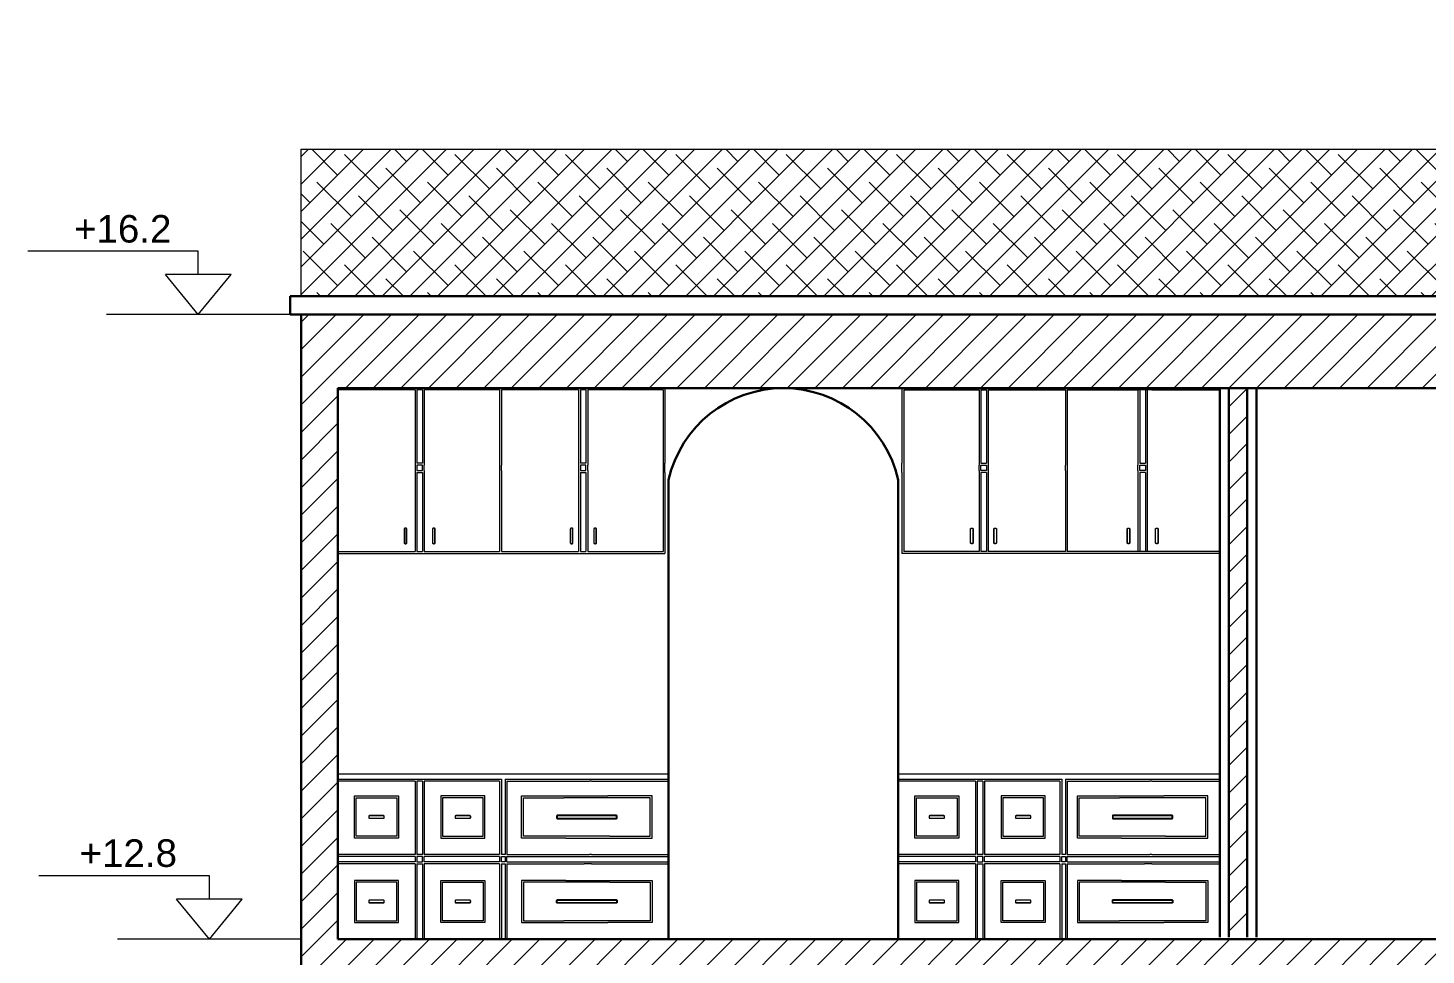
# Model space of a CAD drawing. Header units: inches. Extents: x 31 to 62.3, y 33.7 to 54.4.
# Drawn here: x 32.57 to 40.18, y 48.05 to 53.09 of the extents above; entities that cross this region are included whole.
import ezdxf

# ---------------------------------------------------------------- set-up
doc = ezdxf.new("R2010")
doc.units = ezdxf.units.IN
doc.header["$LTSCALE"] = 0.9
doc.header["$MEASUREMENT"] = 0
doc.styles.get("Standard").update_dxf_attribs({"font": 'arial.ttf'})

msp = doc.modelspace()

# ---------------------------------------------------------------- hatches: boundary and pattern name
at = {"lineweight": 9, "true_color": 0xafd9aa}
h = msp.add_hatch(dxfattribs=at)
h.set_pattern_fill('ANSI38', color=9, scale=0.85)
h.paths.add_polyline_path([(42.21094, 52.4321), (34.06094, 52.4321), (34.06094, 51.6321), (42.21094, 51.6321)])
h.paths.add_polyline_path([(52.06094, 52.4321), (45.21094, 52.4321), (45.21094, 51.6321), (52.06094, 51.6321)])
h.paths.add_polyline_path([(46.05447, 52.37608), (46.05447, 53.09201), (45.74536, 53.09201), (45.74536, 52.37608)], flags=9)
at = {"lineweight": 9}
h = msp.add_hatch(dxfattribs=at)
h.set_pattern_fill('ANSI31', color=256, scale=0.85)
h.paths.add_polyline_path([(42.41094, 51.5321), (34.06094, 51.5321), (34.06094, 51.1221), (34.26094, 51.1221), (34.26094, 51.1321), (42.41094, 51.1321)])
h.paths.add_polyline_path([(42.41094, 48.1321), (34.26094, 48.1321), (34.06094, 48.1321), (34.06094, 47.7321), (34.26094, 47.7321), (42.41094, 47.7321)])
h.paths.add_polyline_path([(34.26094, 51.1221), (34.06094, 51.1221), (34.06094, 48.1321), (34.26094, 48.1321)])
h.paths.add_polyline_path([(34.26094, 47.7321), (34.06094, 47.7321), (34.06094, 44.7321), (34.26094, 44.7321)])
h.paths.add_polyline_path([(42.41094, 44.7321), (34.26094, 44.7321), (34.06094, 44.7321), (34.06094, 44.3321), (34.26094, 44.3321), (35.15094, 44.3321), (42.41094, 44.3321)])
h.paths.add_polyline_path([(34.26094, 44.3321), (34.06094, 44.3321), (34.06094, 41.33201), (34.26094, 41.33201)])
h.paths.add_polyline_path([(42.21094, 41.3321), (34.26094, 41.3321), (34.26094, 41.33201), (34.06094, 41.33201), (34.06094, 40.9221), (34.26094, 40.9221), (34.26094, 40.9321), (42.21094, 40.9321)])
h.paths.add_polyline_path([(34.26094, 40.9221), (34.06094, 40.9221), (34.06094, 37.3321), (34.26094, 37.3321), (34.26094, 37.5321), (42.41094, 37.5321), (42.41094, 37.9321), (34.26094, 37.9321)])
h.paths.add_polyline_path([(42.41094, 40.9321), (42.21094, 40.9321), (42.21094, 37.9321), (42.41094, 37.9321)])
h.paths.add_polyline_path([(45.21094, 40.9321), (45.01094, 40.9321), (45.01094, 37.9321), (45.21094, 37.9321)])
h.paths.add_polyline_path([(45.21094, 44.3321), (45.01094, 44.3321), (45.01094, 41.3321), (45.21094, 41.3321)])
h.paths.add_polyline_path([(42.41094, 44.3321), (42.21094, 44.3321), (42.21094, 41.3321), (42.41094, 41.3321)])
h.paths.add_polyline_path([(45.21094, 47.7321), (45.01094, 47.7321), (45.01094, 44.7321), (45.21094, 44.7321)])
h.paths.add_polyline_path([(42.41094, 47.7321), (42.21094, 47.7321), (42.21094, 44.7321), (42.41094, 44.7321)])
h.paths.add_polyline_path([(45.21094, 51.1321), (45.01094, 51.1321), (45.01094, 48.1321), (45.21094, 48.1321)])
h.paths.add_polyline_path([(42.41094, 51.1321), (42.21094, 51.1321), (42.21094, 48.1321), (42.41094, 48.1321)])
h = msp.add_hatch(dxfattribs=at)
h.set_pattern_fill('ANSI31', color=256, scale=0.85)
h.set_pattern_definition([(45, (0, 6.81), (-0.0751301, 0.0751301), [])])
h.paths.add_polyline_path([(39.21094, 51.1421), (39.11094, 51.1421), (39.11094, 48.1421), (39.21094, 48.1421)])

# ---------------------------------------------------------------- linework, layer by layer
for p, q in [((34.06094, 51.6321), (34.06094, 52.4321)), ((34.06094, 52.4321), (42.21441, 52.4321)), ((33.50094, 51.8761), (32.57362, 51.8761)), ((33.50094, 51.75034), (33.50094, 51.8761)), ((33.50094, 51.5321), (33.32225, 51.75034)), ((33.67963, 51.75034), (33.32225, 51.75034)), ((33.50094, 51.5321), (33.67963, 51.75034)), ((34.00094, 51.5321), (33.00094, 51.5321)), ((33.56094, 48.4761), (32.63362, 48.4761)), ((33.56094, 48.35034), (33.56094, 48.4761)), ((33.56094, 48.1321), (33.38225, 48.35034)), ((33.73963, 48.35034), (33.38225, 48.35034)), ((33.56094, 48.1321), (33.73963, 48.35034)), ((34.06094, 48.1321), (33.06094, 48.1321))]:
    msp.add_line(p, q, dxfattribs=at)
at = {"lineweight": 30}
for p, q in [((34.00094, 51.5321), (34.00094, 51.6321)), ((34.00094, 51.6321), (42.41094, 51.6321)), ((34.06094, 51.5321), (34.00094, 51.5321)), ((34.26094, 51.1321), (42.41094, 51.1321)), ((34.26094, 51.1321), (34.26094, 48.1321)), ((39.06094, 51.1321), (39.06094, 48.1421)), ((39.11094, 51.1321), (39.11094, 48.1421)), ((39.21094, 51.1321), (39.21094, 48.1421)), ((39.26094, 51.1321), (39.26094, 48.1421)), ((36.06094, 50.6321), (36.06094, 48.1321)), ((37.31094, 50.6321), (37.31094, 48.1321)), ((42.41094, 48.1321), (34.26094, 48.1321))]:
    msp.add_line(p, q, dxfattribs=at)
at = {"color": 32, "lineweight": 9, "true_color": 0xcd6928}
for p, q in [((34.68094, 51.1221), (34.26094, 51.1221)), ((34.68094, 51.1221), (34.68094, 50.72215)), ((34.72094, 51.1221), (34.69094, 51.1221)), ((34.69094, 51.1221), (34.69094, 50.72215)), ((34.72094, 51.1221), (34.72094, 50.72215)), ((35.14094, 51.1221), (34.73094, 51.1221)), ((34.73094, 51.1221), (34.73094, 50.72215)), ((35.14094, 51.1221), (35.14094, 50.72215)), ((35.15094, 51.1221), (35.15094, 50.72215)), ((35.57094, 51.1221), (35.15094, 51.1221)), ((35.57094, 51.1221), (35.57094, 50.72215)), ((35.61094, 51.1221), (35.58094, 51.1221)), ((35.58094, 51.1221), (35.58094, 50.72215)), ((35.61094, 51.1221), (35.61094, 50.72215)), ((36.03094, 51.1221), (35.62094, 51.1221)), ((35.62094, 51.1221), (35.62094, 50.72215)), ((36.03094, 51.1221), (36.03094, 50.72215)), ((36.04094, 51.1321), (36.04094, 50.72215)), ((37.33094, 51.1321), (37.33094, 50.72215)), ((37.34094, 51.1221), (37.75094, 51.1221)), ((37.34094, 51.1221), (37.34094, 50.72215)), ((37.75094, 51.1221), (37.75094, 50.72215)), ((37.76094, 51.1221), (37.79094, 51.1221)), ((37.76094, 51.1221), (37.76094, 50.72215)), ((37.79094, 51.1221), (37.79094, 50.72215)), ((37.80094, 51.1221), (38.22094, 51.1221)), ((37.80094, 51.1221), (37.80094, 50.72215)), ((38.22094, 51.1221), (38.22094, 50.72215)), ((38.23094, 51.1221), (38.61594, 51.1221)), ((38.23094, 51.1221), (38.23094, 50.72215)), ((38.61594, 51.1221), (38.61594, 50.72215)), ((38.69094, 51.1221), (38.61594, 51.1221)), ((38.62594, 51.1221), (38.62594, 50.72215)), ((38.65594, 51.1221), (38.65594, 50.72215)), ((38.66594, 51.1221), (38.66594, 50.72215)), ((38.69094, 51.1221), (39.06094, 51.1221)), ((34.68094, 50.72215), (34.68094, 50.71215)), ((34.73094, 50.72215), (34.73094, 50.71215)), ((35.14094, 50.72215), (35.14094, 50.71215)), ((35.15094, 50.72215), (35.15094, 50.71215)), ((35.15094, 50.68215), (35.15094, 50.71215)), ((35.57094, 50.72215), (35.57094, 50.71215)), ((35.62094, 50.72215), (35.62094, 50.71215)), ((36.03094, 50.72215), (36.03094, 50.71215)), ((36.04094, 50.67215), (36.04094, 50.72215)), ((37.33094, 50.67215), (37.33094, 50.72215)), ((37.34094, 50.72215), (37.34094, 50.71215)), ((37.75094, 50.72215), (37.75094, 50.71215)), ((37.80094, 50.72215), (37.80094, 50.71215)), ((38.22094, 50.72215), (38.22094, 50.71215)), ((38.22094, 50.68215), (38.22094, 50.71215)), ((38.23094, 50.72215), (38.23094, 50.71215)), ((38.61594, 50.72215), (38.61594, 50.71215)), ((38.66594, 50.72215), (38.66594, 50.71215)), ((34.68094, 50.68215), (34.68094, 50.67215)), ((34.68094, 50.67215), (34.68094, 50.26219)), ((34.69094, 50.67215), (34.69094, 50.26219)), ((34.72094, 50.67215), (34.72094, 50.26219)), ((34.73094, 50.68215), (34.73094, 50.67215)), ((34.73094, 50.67215), (34.73094, 50.26219)), ((35.14094, 50.68215), (35.14094, 50.67215)), ((35.14094, 50.67215), (35.14094, 50.26219)), ((35.15094, 50.68215), (35.15094, 50.67215)), ((35.15094, 50.67215), (35.15094, 50.26219)), ((35.57094, 50.68215), (35.57094, 50.67215)), ((35.57094, 50.67215), (35.57094, 50.26219)), ((35.58094, 50.67215), (35.58094, 50.26219)), ((35.61094, 50.67215), (35.61094, 50.26219)), ((35.62094, 50.68215), (35.62094, 50.67215)), ((35.62094, 50.67215), (35.62094, 50.26219)), ((36.03094, 50.68215), (36.03094, 50.67215)), ((36.03094, 50.67215), (36.03094, 50.26219)), ((36.04094, 50.67215), (36.04094, 50.26219)), ((37.33094, 50.67215), (37.33094, 50.26219)), ((37.34094, 50.68215), (37.34094, 50.67215)), ((37.34094, 50.67215), (37.34094, 50.26219)), ((37.75094, 50.68215), (37.75094, 50.67215)), ((37.75094, 50.67215), (37.75094, 50.26219)), ((37.76094, 50.67215), (37.76094, 50.26219)), ((37.79094, 50.67215), (37.79094, 50.26219)), ((37.80094, 50.68215), (37.80094, 50.67215)), ((37.80094, 50.67215), (37.80094, 50.26219)), ((38.22094, 50.68215), (38.22094, 50.67215)), ((38.22094, 50.67215), (38.22094, 50.26219)), ((38.23094, 50.68215), (38.23094, 50.67215)), ((38.23094, 50.67215), (38.23094, 50.26219)), ((38.61594, 50.68215), (38.61594, 50.67215)), ((38.61594, 50.67215), (38.61594, 50.26219)), ((38.62594, 50.67215), (38.62594, 50.26219)), ((38.65594, 50.67215), (38.65594, 50.26219)), ((38.66594, 50.68215), (38.66594, 50.67215)), ((38.66594, 50.67215), (38.66594, 50.26219)), ((34.26094, 50.2421), (34.68094, 50.2421)), ((34.26094, 50.2321), (34.92571, 50.2321)), ((34.68094, 50.26219), (34.68094, 50.2421)), ((34.69094, 50.26219), (34.69094, 50.2421)), ((34.69094, 50.2421), (34.72094, 50.2421)), ((34.72094, 50.26219), (34.72094, 50.2421)), ((34.73094, 50.26219), (34.73094, 50.2421)), ((34.73094, 50.2421), (35.14094, 50.2421)), ((34.92571, 50.2321), (35.15094, 50.2321)), ((35.14094, 50.26219), (35.14094, 50.2421)), ((35.15094, 50.26219), (35.15094, 50.2421)), ((35.15094, 50.2421), (35.57094, 50.2421)), ((35.15094, 50.2321), (35.81571, 50.2321)), ((35.57094, 50.26219), (35.57094, 50.2421)), ((35.58094, 50.26219), (35.58094, 50.2421)), ((35.58094, 50.2421), (35.61094, 50.2421)), ((35.61094, 50.26219), (35.61094, 50.2421)), ((35.62094, 50.26219), (35.62094, 50.2421)), ((35.62094, 50.2421), (36.03094, 50.2421)), ((35.81571, 50.2321), (36.04094, 50.2321)), ((36.03094, 50.26219), (36.03094, 50.2421)), ((36.04094, 50.26219), (36.04094, 50.2321)), ((37.33094, 50.26219), (37.33094, 50.2321)), ((37.55617, 50.2321), (37.33094, 50.2321)), ((37.34094, 50.26219), (37.34094, 50.2421)), ((37.75094, 50.2421), (37.34094, 50.2421)), ((38.22094, 50.2321), (37.55617, 50.2321)), ((37.75094, 50.26219), (37.75094, 50.2421)), ((37.76094, 50.26219), (37.76094, 50.2421)), ((37.79094, 50.2421), (37.76094, 50.2421)), ((37.79094, 50.26219), (37.79094, 50.2421)), ((37.80094, 50.26219), (37.80094, 50.2421)), ((38.22094, 50.2421), (37.80094, 50.2421)), ((38.22094, 50.26219), (38.22094, 50.2421)), ((38.44617, 50.2321), (38.22094, 50.2321)), ((38.23094, 50.26219), (38.23094, 50.2421)), ((38.61594, 50.2421), (38.23094, 50.2421)), ((39.06094, 50.2321), (38.44617, 50.2321)), ((38.61594, 50.26219), (38.61594, 50.2421)), ((38.69094, 50.2421), (38.61594, 50.2421)), ((38.62594, 50.26219), (38.62594, 50.2421)), ((38.65594, 50.26219), (38.65594, 50.2421)), ((38.66594, 50.26219), (38.66594, 50.2421)), ((39.06094, 50.2421), (38.69094, 50.2421)), ((34.26094, 49.03201), (36.06094, 49.03201)), ((37.31094, 49.03201), (39.06094, 49.03201)), ((34.26094, 49.00201), (35.15094, 49.00201)), ((34.68094, 48.99201), (34.26094, 48.99201)), ((34.68094, 48.99201), (34.68094, 48.59206)), ((34.72094, 48.99201), (34.69094, 48.99201)), ((34.69094, 48.99201), (34.69094, 48.59206)), ((34.72094, 48.99201), (34.72094, 48.59206)), ((35.14094, 48.99201), (34.73094, 48.99201)), ((34.73094, 48.99201), (34.73094, 48.59206)), ((35.14094, 48.99201), (35.14094, 48.59206)), ((35.15094, 49.00201), (35.15094, 48.59206)), ((35.17094, 49.00201), (36.06094, 49.00201)), ((35.17094, 49.00201), (35.17094, 48.59206)), ((35.18094, 48.99201), (35.59094, 48.99201)), ((35.18094, 48.99201), (35.18094, 48.59206)), ((35.59094, 48.99201), (35.60094, 48.99201)), ((35.60094, 48.99201), (35.63094, 48.99201)), ((35.64094, 48.99201), (35.63094, 48.99201)), ((35.64094, 48.99201), (36.06094, 48.99201)), ((37.31094, 49.00201), (38.20094, 49.00201)), ((37.73094, 48.99201), (37.31094, 48.99201)), ((37.73094, 48.99201), (37.73094, 48.59206)), ((37.77094, 48.99201), (37.74094, 48.99201)), ((37.74094, 48.99201), (37.74094, 48.59206)), ((37.77094, 48.99201), (37.77094, 48.59206)), ((38.19094, 48.99201), (37.78094, 48.99201)), ((37.78094, 48.99201), (37.78094, 48.59206)), ((38.19094, 48.99201), (38.19094, 48.59206)), ((38.20094, 49.00201), (38.20094, 48.59206)), ((38.22094, 49.00201), (39.06094, 49.00201)), ((38.22094, 49.00201), (38.22094, 48.59206)), ((38.23094, 48.99201), (38.64094, 48.99201)), ((38.23094, 48.99201), (38.23094, 48.59206)), ((38.64094, 48.99201), (38.65094, 48.99201)), ((38.65094, 48.99201), (38.68094, 48.99201)), ((38.69094, 48.99201), (38.68094, 48.99201)), ((38.69094, 48.99201), (39.06094, 48.99201)), ((35.26094, 48.91201), (35.50094, 48.91201)), ((35.26094, 48.68206), (35.26094, 48.91201)), ((35.27094, 48.90201), (35.49094, 48.90201)), ((35.27094, 48.69206), (35.27094, 48.90201)), ((35.74094, 48.90201), (35.49094, 48.90201)), ((35.50094, 48.91201), (35.73094, 48.91201)), ((35.97094, 48.91201), (35.73094, 48.91201)), ((35.96094, 48.90201), (35.74094, 48.90201)), ((35.96094, 48.69206), (35.96094, 48.90201)), ((35.97094, 48.68206), (35.97094, 48.91201)), ((38.28594, 48.91201), (38.52594, 48.91201)), ((38.28594, 48.68206), (38.28594, 48.91201)), ((38.29594, 48.90201), (38.51594, 48.90201)), ((38.29594, 48.69206), (38.29594, 48.90201)), ((38.76594, 48.90201), (38.51594, 48.90201)), ((38.52594, 48.91201), (38.75594, 48.91201)), ((38.99594, 48.91201), (38.75594, 48.91201)), ((38.98594, 48.90201), (38.76594, 48.90201)), ((38.98594, 48.69206), (38.98594, 48.90201)), ((38.99594, 48.68206), (38.99594, 48.91201)), ((35.50094, 48.68206), (35.26094, 48.68206)), ((35.49094, 48.69206), (35.27094, 48.69206)), ((35.74094, 48.69206), (35.49094, 48.69206)), ((35.50094, 48.68206), (35.73094, 48.68206)), ((35.73094, 48.68206), (35.97094, 48.68206)), ((35.74094, 48.69206), (35.96094, 48.69206)), ((38.52594, 48.68206), (38.28594, 48.68206)), ((38.51594, 48.69206), (38.29594, 48.69206)), ((38.76594, 48.69206), (38.51594, 48.69206)), ((38.52594, 48.68206), (38.75594, 48.68206)), ((38.75594, 48.68206), (38.99594, 48.68206)), ((38.76594, 48.69206), (38.98594, 48.69206)), ((34.68094, 48.59206), (34.26094, 48.59206)), ((34.68094, 48.58206), (34.26094, 48.58206)), ((35.14094, 48.59206), (34.73094, 48.59206)), ((35.14094, 48.58206), (34.73094, 48.58206)), ((35.18094, 48.59206), (35.59094, 48.59206)), ((35.18094, 48.58206), (35.59094, 48.58206)), ((35.59094, 48.59206), (35.60094, 48.59206)), ((35.59094, 48.58206), (35.64094, 48.58206)), ((35.64094, 48.59206), (35.63094, 48.59206)), ((35.64094, 48.59206), (36.06094, 48.59206)), ((35.64094, 48.58206), (36.06094, 48.58206)), ((37.73094, 48.59206), (37.31094, 48.59206)), ((37.73094, 48.58206), (37.31094, 48.58206)), ((38.19094, 48.59206), (37.78094, 48.59206)), ((38.19094, 48.58206), (37.78094, 48.58206)), ((38.23094, 48.59206), (38.64094, 48.59206)), ((38.23094, 48.58206), (38.64094, 48.58206)), ((38.64094, 48.59206), (38.65094, 48.59206)), ((38.64094, 48.58206), (38.69094, 48.58206)), ((38.69094, 48.59206), (38.68094, 48.59206)), ((38.69094, 48.59206), (39.06094, 48.59206)), ((38.69094, 48.58206), (39.06094, 48.58206)), ((34.68094, 48.55206), (34.26094, 48.55206)), ((34.68094, 48.54206), (34.26094, 48.54206)), ((34.68094, 48.54206), (34.68094, 48.1321)), ((34.69094, 48.54206), (34.69094, 48.1321)), ((34.72094, 48.54206), (34.72094, 48.1321)), ((35.14094, 48.55206), (34.73094, 48.55206)), ((35.14094, 48.54206), (34.73094, 48.54206)), ((34.73094, 48.54206), (34.73094, 48.1321)), ((35.14094, 48.54206), (35.14094, 48.1321)), ((35.15094, 48.54206), (35.15094, 48.1321)), ((35.17094, 48.54206), (35.17094, 48.1321)), ((35.18094, 48.55206), (35.59094, 48.55206)), ((35.18094, 48.54206), (35.18094, 48.1321)), ((35.18094, 48.54206), (35.59094, 48.54206)), ((35.59094, 48.55206), (35.64094, 48.55206)), ((35.59094, 48.54206), (35.60094, 48.54206)), ((35.64094, 48.54206), (35.63094, 48.54206)), ((35.64094, 48.55206), (36.06094, 48.55206)), ((35.64094, 48.54206), (36.06094, 48.54206)), ((37.73094, 48.55206), (37.31094, 48.55206)), ((37.73094, 48.54206), (37.31094, 48.54206)), ((37.73094, 48.54206), (37.73094, 48.1321)), ((37.74094, 48.54206), (37.74094, 48.1321)), ((37.77094, 48.54206), (37.77094, 48.1321)), ((38.19094, 48.55206), (37.78094, 48.55206)), ((38.19094, 48.54206), (37.78094, 48.54206)), ((37.78094, 48.54206), (37.78094, 48.1321)), ((38.19094, 48.54206), (38.19094, 48.1321)), ((38.20094, 48.54206), (38.20094, 48.1321)), ((38.22094, 48.54206), (38.22094, 48.1321)), ((38.23094, 48.55206), (38.64094, 48.55206)), ((38.23094, 48.54206), (38.23094, 48.1321)), ((38.23094, 48.54206), (38.64094, 48.54206)), ((38.64094, 48.55206), (38.69094, 48.55206)), ((38.64094, 48.54206), (38.65094, 48.54206)), ((38.69094, 48.54206), (38.68094, 48.54206)), ((38.69094, 48.55206), (39.06094, 48.55206)), ((38.69094, 48.54206), (39.06094, 48.54206)), ((35.50094, 48.45206), (35.26094, 48.45206)), ((35.26094, 48.45206), (35.26094, 48.2221)), ((35.49094, 48.44206), (35.27094, 48.44206)), ((35.27094, 48.44206), (35.27094, 48.2321)), ((35.74094, 48.44206), (35.49094, 48.44206)), ((35.50094, 48.45206), (35.73094, 48.45206)), ((35.73094, 48.45206), (35.97094, 48.45206)), ((35.74094, 48.44206), (35.96094, 48.44206)), ((35.96094, 48.44206), (35.96094, 48.2321)), ((35.97094, 48.45206), (35.97094, 48.2221)), ((38.52594, 48.45206), (38.28594, 48.45206)), ((38.28594, 48.45206), (38.28594, 48.2221)), ((38.51594, 48.44206), (38.29594, 48.44206)), ((38.29594, 48.44206), (38.29594, 48.2321)), ((38.76594, 48.44206), (38.51594, 48.44206)), ((38.52594, 48.45206), (38.75594, 48.45206)), ((38.75594, 48.45206), (38.99594, 48.45206)), ((38.76594, 48.44206), (38.98594, 48.44206)), ((38.98594, 48.44206), (38.98594, 48.2321)), ((38.99594, 48.45206), (38.99594, 48.2221)), ((35.26094, 48.2221), (35.50094, 48.2221)), ((35.27094, 48.2321), (35.49094, 48.2321)), ((35.74094, 48.2321), (35.49094, 48.2321)), ((35.50094, 48.2221), (35.73094, 48.2221)), ((35.97094, 48.2221), (35.73094, 48.2221)), ((35.96094, 48.2321), (35.74094, 48.2321)), ((38.28594, 48.2221), (38.52594, 48.2221)), ((38.29594, 48.2321), (38.51594, 48.2321)), ((38.76594, 48.2321), (38.51594, 48.2321)), ((38.52594, 48.2221), (38.75594, 48.2221)), ((38.99594, 48.2221), (38.75594, 48.2221)), ((38.98594, 48.2321), (38.76594, 48.2321))]:
    msp.add_line(p, q, dxfattribs=at)
at = {"lineweight": 30}
msp.add_lwpolyline([(34.06094, 37.3321), (34.06094, 51.5321), (42.41094, 51.5321)], dxfattribs=at)
at = {"color": 32, "lineweight": 9, "true_color": 0xcd6928}
for points in [[(34.68094, 50.71215), (34.68094, 50.68215)], [(34.72094, 50.72215), (34.69094, 50.72215)], [(34.73094, 50.68215), (34.73094, 50.71215)], [(35.14094, 50.71215), (35.14094, 50.68215)], [(35.57094, 50.71215), (35.57094, 50.68215)], [(35.61094, 50.72215), (35.58094, 50.72215)], [(35.62094, 50.68215), (35.62094, 50.71215)], [(36.03094, 50.71215), (36.03094, 50.68215)], [(37.34094, 50.71215), (37.34094, 50.68215)], [(37.75094, 50.68215), (37.75094, 50.71215)], [(37.76094, 50.72215), (37.79094, 50.72215)], [(37.80094, 50.71215), (37.80094, 50.68215)], [(38.23094, 50.71215), (38.23094, 50.68215)], [(38.61594, 50.68215), (38.61594, 50.71215)], [(38.62594, 50.72215), (38.65594, 50.72215)], [(38.66594, 50.71215), (38.66594, 50.68215)], [(34.69094, 50.67215), (34.72094, 50.67215)], [(35.58094, 50.67215), (35.61094, 50.67215)], [(37.79094, 50.67215), (37.76094, 50.67215)], [(38.65594, 50.67215), (38.62594, 50.67215)], [(34.68094, 48.58206), (34.68094, 48.55206)], [(34.72094, 48.59206), (34.69094, 48.59206)], [(34.73094, 48.55206), (34.73094, 48.58206)], [(35.14094, 48.58206), (35.14094, 48.55206)], [(35.17094, 48.59206), (35.15094, 48.59206)], [(35.18094, 48.55206), (35.18094, 48.58206)], [(35.60094, 48.59206), (35.63094, 48.59206)], [(37.73094, 48.58206), (37.73094, 48.55206)], [(37.77094, 48.59206), (37.74094, 48.59206)], [(37.78094, 48.55206), (37.78094, 48.58206)], [(38.19094, 48.58206), (38.19094, 48.55206)], [(38.22094, 48.59206), (38.20094, 48.59206)], [(38.23094, 48.55206), (38.23094, 48.58206)], [(38.65094, 48.59206), (38.68094, 48.59206)], [(34.69094, 48.54206), (34.72094, 48.54206)], [(35.15094, 48.54206), (35.17094, 48.54206)], [(35.63094, 48.54206), (35.60094, 48.54206)], [(37.74094, 48.54206), (37.77094, 48.54206)], [(38.20094, 48.54206), (38.22094, 48.54206)], [(38.68094, 48.54206), (38.65094, 48.54206)]]:
    msp.add_lwpolyline(points, dxfattribs=at)
for points in [[(34.72094, 50.71215), (34.69094, 50.71215), (34.69094, 50.68215), (34.72094, 50.68215)], [(35.61094, 50.71215), (35.58094, 50.71215), (35.58094, 50.68215), (35.61094, 50.68215)], [(37.76094, 50.71215), (37.79094, 50.71215), (37.79094, 50.68215), (37.76094, 50.68215)], [(38.62594, 50.71215), (38.65594, 50.71215), (38.65594, 50.68215), (38.62594, 50.68215)], [(34.35094, 48.91201), (34.59094, 48.91201), (34.59094, 48.68206), (34.35094, 48.68206)], [(34.36094, 48.90201), (34.58094, 48.90201), (34.58094, 48.69206), (34.36094, 48.69206)], [(35.06094, 48.91201), (34.82094, 48.91201), (34.82094, 48.68206), (35.06094, 48.68206)], [(35.05094, 48.90201), (34.83094, 48.90201), (34.83094, 48.69206), (35.05094, 48.69206)], [(37.40094, 48.91201), (37.64094, 48.91201), (37.64094, 48.68206), (37.40094, 48.68206)], [(37.41094, 48.90201), (37.63094, 48.90201), (37.63094, 48.69206), (37.41094, 48.69206)], [(38.11094, 48.91201), (37.87094, 48.91201), (37.87094, 48.68206), (38.11094, 48.68206)], [(38.10094, 48.90201), (37.88094, 48.90201), (37.88094, 48.69206), (38.10094, 48.69206)], [(34.72094, 48.58206), (34.69094, 48.58206), (34.69094, 48.55206), (34.72094, 48.55206)], [(35.15107, 48.58206), (35.17094, 48.58206), (35.17094, 48.55206), (35.15107, 48.55206)], [(37.77094, 48.58206), (37.74094, 48.58206), (37.74094, 48.55206), (37.77094, 48.55206)], [(38.20107, 48.58206), (38.22094, 48.58206), (38.22094, 48.55206), (38.20107, 48.55206)], [(34.35094, 48.2221), (34.59094, 48.2221), (34.59094, 48.45206), (34.35094, 48.45206)], [(34.36094, 48.2321), (34.58094, 48.2321), (34.58094, 48.44206), (34.36094, 48.44206)], [(35.06094, 48.2221), (34.82094, 48.2221), (34.82094, 48.45206), (35.06094, 48.45206)], [(35.05094, 48.2321), (34.83094, 48.2321), (34.83094, 48.44206), (35.05094, 48.44206)], [(37.40094, 48.2221), (37.64094, 48.2221), (37.64094, 48.45206), (37.40094, 48.45206)], [(37.41094, 48.2321), (37.63094, 48.2321), (37.63094, 48.44206), (37.41094, 48.44206)], [(38.11094, 48.2221), (37.87094, 48.2221), (37.87094, 48.45206), (38.11094, 48.45206)], [(38.10094, 48.2321), (37.88094, 48.2321), (37.88094, 48.44206), (38.10094, 48.44206)]]:
    msp.add_lwpolyline(points, close=True, dxfattribs=at)
for points in [[(34.63595, 50.28943), (34.63595, 50.36449, 0.4142136), (34.63095, 50.36949), (34.62662, 50.36949, 0.4142136), (34.62162, 50.36449), (34.62162, 50.28943, 0.4142136), (34.62662, 50.28443), (34.63095, 50.28443, 0.4142136)], [(34.63495, 50.28943), (34.63495, 50.36449, 0.4142136), (34.63095, 50.36849), (34.62662, 50.36849, 0.4142136), (34.62262, 50.36449), (34.62262, 50.28943, 0.4142136), (34.62662, 50.28543), (34.63095, 50.28543, 0.4142136)], [(34.7899, 50.28943), (34.7899, 50.36449, 0.4142136), (34.7849, 50.36949), (34.78057, 50.36949, 0.4142136), (34.77557, 50.36449), (34.77557, 50.28943, 0.4142136), (34.78057, 50.28443), (34.7849, 50.28443, 0.4142136)], [(34.7889, 50.28943), (34.7889, 50.36449, 0.4142136), (34.7849, 50.36849), (34.78057, 50.36849, 0.4142136), (34.77657, 50.36449), (34.77657, 50.28943, 0.4142136), (34.78057, 50.28543), (34.7849, 50.28543, 0.4142136)], [(35.54015, 50.28943), (35.54015, 50.36449, 0.4142136), (35.53515, 50.36949), (35.53083, 50.36949, 0.4142136), (35.52583, 50.36449), (35.52583, 50.28943, 0.4142136), (35.53083, 50.28443), (35.53515, 50.28443, 0.4142136)], [(35.53915, 50.28943), (35.53915, 50.36449, 0.4142136), (35.53515, 50.36849), (35.53083, 50.36849, 0.4142136), (35.52683, 50.36449), (35.52683, 50.28943, 0.4142136), (35.53083, 50.28543), (35.53515, 50.28543, 0.4142136)], [(35.66789, 50.28943), (35.66789, 50.36449, 0.4142136), (35.66289, 50.36949), (35.65856, 50.36949, 0.4142136), (35.65356, 50.36449), (35.65356, 50.28943, 0.4142136), (35.65856, 50.28443), (35.66289, 50.28443, 0.4142136)], [(35.66689, 50.28943), (35.66689, 50.36449, 0.4142136), (35.66289, 50.36849), (35.65856, 50.36849, 0.4142136), (35.65456, 50.36449), (35.65456, 50.28943, 0.4142136), (35.65856, 50.28543), (35.66289, 50.28543, 0.4142136)], [(37.70399, 50.28943), (37.70399, 50.36449, -0.4142136), (37.70899, 50.36949), (37.71332, 50.36949, -0.4142136), (37.71832, 50.36449), (37.71832, 50.28943, -0.4142136), (37.71332, 50.28443), (37.70899, 50.28443, -0.4142136)], [(37.70499, 50.28943), (37.70499, 50.36449, -0.4142136), (37.70899, 50.36849), (37.71332, 50.36849, -0.4142136), (37.71732, 50.36449), (37.71732, 50.28943, -0.4142136), (37.71332, 50.28543), (37.70899, 50.28543, -0.4142136)], [(37.83173, 50.28943), (37.83173, 50.36449, -0.4142136), (37.83673, 50.36949), (37.84106, 50.36949, -0.4142136), (37.84606, 50.36449), (37.84606, 50.28943, -0.4142136), (37.84106, 50.28443), (37.83673, 50.28443, -0.4142136)], [(37.83273, 50.28943), (37.83273, 50.36449, -0.4142136), (37.83673, 50.36849), (37.84106, 50.36849, -0.4142136), (37.84506, 50.36449), (37.84506, 50.28943, -0.4142136), (37.84106, 50.28543), (37.83673, 50.28543, -0.4142136)], [(38.55699, 50.28943), (38.55699, 50.36449, -0.4142136), (38.56199, 50.36949), (38.56631, 50.36949, -0.4142136), (38.57131, 50.36449), (38.57131, 50.28943, -0.4142136), (38.56631, 50.28443), (38.56199, 50.28443, -0.4142136)], [(38.55799, 50.28943), (38.55799, 50.36449, -0.4142136), (38.56199, 50.36849), (38.56631, 50.36849, -0.4142136), (38.57031, 50.36449), (38.57031, 50.28943, -0.4142136), (38.56631, 50.28543), (38.56199, 50.28543, -0.4142136)], [(38.71094, 50.28943), (38.71094, 50.36449, -0.4142136), (38.71594, 50.36949), (38.72027, 50.36949, -0.4142136), (38.72527, 50.36449), (38.72527, 50.28943, -0.4142136), (38.72027, 50.28443), (38.71594, 50.28443, -0.4142136)], [(38.71194, 50.28943), (38.71194, 50.36449, -0.4142136), (38.71594, 50.36849), (38.72027, 50.36849, -0.4142136), (38.72427, 50.36449), (38.72427, 50.28943, -0.4142136), (38.72027, 50.28543), (38.71594, 50.28543, -0.4142136)], [(34.50848, 48.8042), (34.43341, 48.8042, 0.4142136), (34.42841, 48.7992), (34.42841, 48.79487, 0.4142136), (34.43341, 48.78987), (34.50848, 48.78987, 0.4142136), (34.51348, 48.79487), (34.51348, 48.7992, 0.4142136)], [(34.50848, 48.8032), (34.43341, 48.8032, 0.4142136), (34.42941, 48.7992), (34.42941, 48.79487, 0.4142136), (34.43341, 48.79087), (34.50848, 48.79087, 0.4142136), (34.51248, 48.79487), (34.51248, 48.7992, 0.4142136)], [(34.97848, 48.8042), (34.90341, 48.8042, 0.4142136), (34.89841, 48.7992), (34.89841, 48.79487, 0.4142136), (34.90341, 48.78987), (34.97848, 48.78987, 0.4142136), (34.98348, 48.79487), (34.98348, 48.7992, 0.4142136)], [(34.97848, 48.8032), (34.90341, 48.8032, 0.4142136), (34.89941, 48.7992), (34.89941, 48.79487, 0.4142136), (34.90341, 48.79087), (34.97848, 48.79087, 0.4142136), (34.98248, 48.79487), (34.98248, 48.7992, 0.4142136)], [(35.45632, 48.78719), (35.77557, 48.78719, 0.4142136), (35.78057, 48.79219), (35.78057, 48.80188, 0.4142136), (35.77557, 48.80688), (35.45632, 48.80688, 0.4142136), (35.45132, 48.80188), (35.45132, 48.79219, 0.4142136)], [(35.45632, 48.79019), (35.77557, 48.79019, 0.4142136), (35.77757, 48.79219), (35.77757, 48.80188, 0.4142136), (35.77557, 48.80388), (35.45632, 48.80388, 0.4142136), (35.45432, 48.80188), (35.45432, 48.79219, 0.4142136)], [(37.55848, 48.8042), (37.48341, 48.8042, 0.4142136), (37.47841, 48.7992), (37.47841, 48.79487, 0.4142136), (37.48341, 48.78987), (37.55848, 48.78987, 0.4142136), (37.56348, 48.79487), (37.56348, 48.7992, 0.4142136)], [(37.55848, 48.8032), (37.48341, 48.8032, 0.4142136), (37.47941, 48.7992), (37.47941, 48.79487, 0.4142136), (37.48341, 48.79087), (37.55848, 48.79087, 0.4142136), (37.56248, 48.79487), (37.56248, 48.7992, 0.4142136)], [(38.02848, 48.8042), (37.95341, 48.8042, 0.4142136), (37.94841, 48.7992), (37.94841, 48.79487, 0.4142136), (37.95341, 48.78987), (38.02848, 48.78987, 0.4142136), (38.03348, 48.79487), (38.03348, 48.7992, 0.4142136)], [(38.02848, 48.8032), (37.95341, 48.8032, 0.4142136), (37.94941, 48.7992), (37.94941, 48.79487, 0.4142136), (37.95341, 48.79087), (38.02848, 48.79087, 0.4142136), (38.03248, 48.79487), (38.03248, 48.7992, 0.4142136)], [(38.48132, 48.78719), (38.80057, 48.78719, 0.4142136), (38.80557, 48.79219), (38.80557, 48.80188, 0.4142136), (38.80057, 48.80688), (38.48132, 48.80688, 0.4142136), (38.47632, 48.80188), (38.47632, 48.79219, 0.4142136)], [(38.48132, 48.79019), (38.80057, 48.79019, 0.4142136), (38.80257, 48.79219), (38.80257, 48.80188, 0.4142136), (38.80057, 48.80388), (38.48132, 48.80388, 0.4142136), (38.47932, 48.80188), (38.47932, 48.79219, 0.4142136)], [(34.50848, 48.34424), (34.43341, 48.34424, 0.4142136), (34.42841, 48.33924), (34.42841, 48.33492, 0.4142136), (34.43341, 48.32992), (34.50848, 48.32992, 0.4142136), (34.51348, 48.33492), (34.51348, 48.33924, 0.4142136)], [(34.50848, 48.34324), (34.43341, 48.34324, 0.4142136), (34.42941, 48.33924), (34.42941, 48.33492, 0.4142136), (34.43341, 48.33092), (34.50848, 48.33092, 0.4142136), (34.51248, 48.33492), (34.51248, 48.33924, 0.4142136)], [(34.97848, 48.34424), (34.90341, 48.34424, 0.4142136), (34.89841, 48.33924), (34.89841, 48.33492, 0.4142136), (34.90341, 48.32992), (34.97848, 48.32992, 0.4142136), (34.98348, 48.33492), (34.98348, 48.33924, 0.4142136)], [(34.97848, 48.34324), (34.90341, 48.34324, 0.4142136), (34.89941, 48.33924), (34.89941, 48.33492, 0.4142136), (34.90341, 48.33092), (34.97848, 48.33092, 0.4142136), (34.98248, 48.33492), (34.98248, 48.33924, 0.4142136)], [(35.45632, 48.34692), (35.77557, 48.34692, -0.4142136), (35.78057, 48.34192), (35.78057, 48.33224, -0.4142136), (35.77557, 48.32724), (35.45632, 48.32724, -0.4142136), (35.45132, 48.33224), (35.45132, 48.34192, -0.4142136)], [(35.45632, 48.34392), (35.77557, 48.34392, -0.4142136), (35.77757, 48.34192), (35.77757, 48.33224, -0.4142136), (35.77557, 48.33024), (35.45632, 48.33024, -0.4142136), (35.45432, 48.33224), (35.45432, 48.34192, -0.4142136)], [(37.55848, 48.34424), (37.48341, 48.34424, 0.4142136), (37.47841, 48.33924), (37.47841, 48.33492, 0.4142136), (37.48341, 48.32992), (37.55848, 48.32992, 0.4142136), (37.56348, 48.33492), (37.56348, 48.33924, 0.4142136)], [(37.55848, 48.34324), (37.48341, 48.34324, 0.4142136), (37.47941, 48.33924), (37.47941, 48.33492, 0.4142136), (37.48341, 48.33092), (37.55848, 48.33092, 0.4142136), (37.56248, 48.33492), (37.56248, 48.33924, 0.4142136)], [(38.02848, 48.34424), (37.95341, 48.34424, 0.4142136), (37.94841, 48.33924), (37.94841, 48.33492, 0.4142136), (37.95341, 48.32992), (38.02848, 48.32992, 0.4142136), (38.03348, 48.33492), (38.03348, 48.33924, 0.4142136)], [(38.02848, 48.34324), (37.95341, 48.34324, 0.4142136), (37.94941, 48.33924), (37.94941, 48.33492, 0.4142136), (37.95341, 48.33092), (38.02848, 48.33092, 0.4142136), (38.03248, 48.33492), (38.03248, 48.33924, 0.4142136)], [(38.48132, 48.34692), (38.80057, 48.34692, -0.4142136), (38.80557, 48.34192), (38.80557, 48.33224, -0.4142136), (38.80057, 48.32724), (38.48132, 48.32724, -0.4142136), (38.47632, 48.33224), (38.47632, 48.34192, -0.4142136)], [(38.48132, 48.34392), (38.80057, 48.34392, -0.4142136), (38.80257, 48.34192), (38.80257, 48.33224, -0.4142136), (38.80057, 48.33024), (38.48132, 48.33024, -0.4142136), (38.47932, 48.33224), (38.47932, 48.34192, -0.4142136)]]:
    msp.add_lwpolyline(points, format="xyb", close=True, dxfattribs=at)
at = {"lineweight": 30}
msp.add_arc((36.68594, 50.49018), 0.64091, 12.793399, 167.206601, dxfattribs=at)

# ---------------------------------------------------------------- texts
at = {"lineweight": 9, "char_height": 0.15, "attachment_point": 1}
for s, insert in [('+16.2', (32.82426, 52.07379)), ('+12.8', (32.85471, 48.67531))]:
    msp.add_mtext_dynamic_manual_height_columns(s, width=0.2417315, gutter_width=1, heights=[0], dxfattribs=dict(at, insert=insert))

doc.saveas('drawing.dxf')
